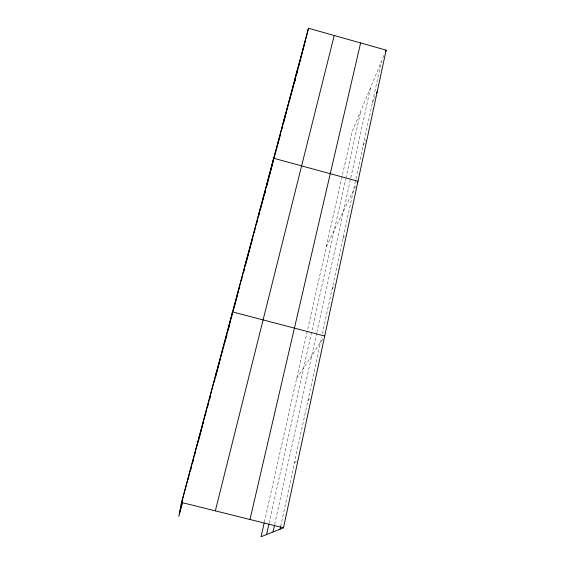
<?xml version="1.0" encoding="UTF-8"?>
<svg xmlns="http://www.w3.org/2000/svg" width="565" height="565" viewBox="0 0 565 565"><rect width="100%" height="100%" fill="white"/><g stroke="black" fill="none" stroke-linecap="round" stroke-linejoin="round"><path stroke-width="0.42" stroke-dasharray="2.83 2.12" d="M280.65 526.58L321.647 337.192M322.396 333.746L381.227 61.973M274.689 524.306L316.626 333.357M316.817 332.495L370.661 87.3M269.039 523.494L345.625 179.204M345.808 178.363L360.816 110.91M264.321 522.222L352.136 131.73L384.179 54.876M372.399 102.724L375.174 96.347M363.118 145.622L365.675 140.007M326.295 246.63L355.83 185.666M343.004 238.536L345.257 234.228M332.086 288.969L334.699 284.442M296.618 378.599L322.841 338.852M307.89 400.747L309.86 398.311M294.436 462.89L298.122 459.663"/><path stroke-width="0.85" d="M264.13 523.077L261.051 536.75L283.475 527.816L386.156 50.151L308.518 28.25L181.535 502.469L178.844 516.389L182.481 502.772M280.092 529.165L280.65 526.58M273.008 531.99L274.505 525.16M266.581 534.547L268.848 524.341M198.774 438.673L199.678 434.711M249.984 519.489L360.625 42.947M215.307 376.911L216.649 371.332M226.12 337.927L226.756 335.391M228.394 328.766L232.561 311.901L324.698 336.048M245.026 265.875L247.082 257.675M215.329 510.866L334.226 35.503M258.431 215.809L260.776 206.543M264.505 194.339L265.359 190.998L263.996 196.034M266.207 187.658L268.552 178.469M268.975 176.803L273.707 158.257L357.97 181.245L357.257 182.721M283.114 123.594L285.939 112.576M294.506 81.042L297.522 69.304M294.527 82.469L295.184 79.912M296.724 73.951L297.388 71.402M298.482 67.143L300.192 60.512M300.622 58.859L308.518 28.25M179.508 512.956L182.227 502.801M181.132 504.566L305.326 40.631M180.277 508.966L182.778 499.63M188.23 479.254L188.908 476.712M190.504 470.765L191.182 468.216M192.771 462.276L193.456 459.726M195.045 453.787L195.723 451.237M197.312 445.305L197.99 442.769M198.442 441.081L199.12 438.546M199.572 436.851L200.25 434.316M200.702 432.628L201.38 430.092M201.832 428.397L202.51 425.862M202.962 424.174L203.64 421.638M205.229 415.72L205.907 413.185M207.489 407.273L208.167 404.731M209.749 398.819L210.427 396.284M214.276 381.912L214.954 379.369M215.406 377.681L216.084 375.139M216.536 373.451L217.214 370.915M217.666 369.22L218.344 366.685M218.796 364.99L219.474 362.455M219.933 360.76L220.611 358.224M221.063 356.536L221.741 353.994M222.193 352.306L222.871 349.763M223.323 348.075L224.001 345.54M224.453 343.845L225.131 341.309M225.59 339.614L226.946 334.544M227.843 331.175L229.644 324.451M231.219 318.568L231.89 316.047M233.465 310.157L234.143 307.635M234.595 305.955L235.266 303.433M235.718 301.752L236.389 299.231M236.841 297.55L237.519 295.029M237.964 293.348L238.642 290.827M239.087 289.146L239.765 286.625M241.34 280.748L242.011 278.234M243.579 272.365L244.25 269.851M245.372 265.663L246.043 263.149M246.495 261.468L247.166 258.954M247.618 257.28L248.289 254.766M248.734 253.085L249.412 250.57M249.857 248.897L250.528 246.382M250.98 244.709L252.774 237.999M254.342 232.13L255.02 229.609M256.588 223.733L257.266 221.219M258.834 215.343L259.512 212.821M260.635 208.626L261.305 206.112M261.757 204.431L263.551 197.715M266.249 187.629L268.057 180.871M268.509 179.183L270.317 172.431M270.769 170.743L272.57 163.991M273.022 162.303L273.7 159.768M274.152 158.08L274.83 155.545M275.282 153.857L275.96 151.321M276.412 149.633L277.09 147.105M277.535 145.431L278.206 142.924M278.658 141.25L280.445 134.569M282.013 128.714L282.684 126.207M283.8 122.026L285.586 115.345M286.038 113.671L286.709 111.164M287.154 109.49L287.825 106.983M288.277 105.302L288.955 102.752M289.407 101.057L291.222 94.277M291.674 92.582L293.489 85.795M293.948 84.1L295.763 77.32M296.215 75.618L298.03 68.838M385.5 51.726L386.156 50.151M376.558 93.154L377.25 91.558M181.535 502.469L283.475 527.816"/></g></svg>
